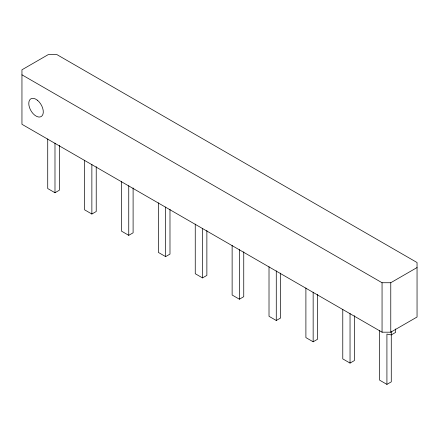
<?xml version="1.0" encoding="UTF-8"?>
<svg xmlns="http://www.w3.org/2000/svg" width="439" height="439" viewBox="0 0 439 439"><rect width="100%" height="100%" fill="white"/><g stroke="black" fill="none" stroke-linecap="round" stroke-linejoin="round"><path stroke-width="0.66" d="M47.725 138.927L47.725 188.545L54.985 192.737L59.342 190.224L59.342 145.358M84.606 160.219L84.606 209.837L91.866 214.029L96.223 211.516L96.223 166.655M121.488 181.51L121.488 231.133L128.748 235.326L133.105 232.807L133.105 187.947M158.369 202.807L158.369 252.425L165.629 256.617L169.986 254.104L169.986 209.238M195.251 224.099L195.251 273.722L202.511 277.909L206.868 275.396L206.868 230.535M232.132 245.39L232.132 295.013L239.392 299.206L243.749 296.687L243.749 251.827M269.014 266.687L269.014 316.305L276.274 320.497L280.631 317.984L280.631 273.118M21.95 74.822L382.056 282.732L390.77 282.732L417.05 267.554M305.895 287.979L305.895 337.602L313.155 341.794L317.512 339.276L317.512 294.415M390.77 332.191L417.05 317.018L417.05 262.527L56.944 54.623L48.23 54.623L21.95 69.796L21.95 124.286L382.056 332.191L390.77 332.191L390.77 282.732M342.777 309.275L342.777 358.893L350.037 363.086L354.394 360.573L354.394 315.707M379.658 330.567L379.658 380.185L386.918 384.377L391.275 381.864L391.275 331.489M395.632 328.97L395.632 332.4L391.275 334.919L386.918 334.079L386.918 384.377M382.056 282.732L382.056 332.191M350.037 313.462L350.037 363.086M313.155 292.171L313.155 341.794M276.274 270.879L276.274 320.497M239.392 249.582L239.392 299.206M202.511 228.291L202.511 277.909M165.629 206.999L165.629 256.617M128.748 185.702L128.748 235.326M91.866 164.411L91.866 214.029M54.985 143.114L54.985 192.737M37.364 100.213L35.471 99.005A10.267 5.926 60 0 0 28.787 103.055A10.267 5.926 60 0 0 34.703 115.161L36.596 116.373A10.267 5.926 60 0 0 43.285 112.318A10.267 5.926 60 0 0 37.364 100.213"/></g></svg>
